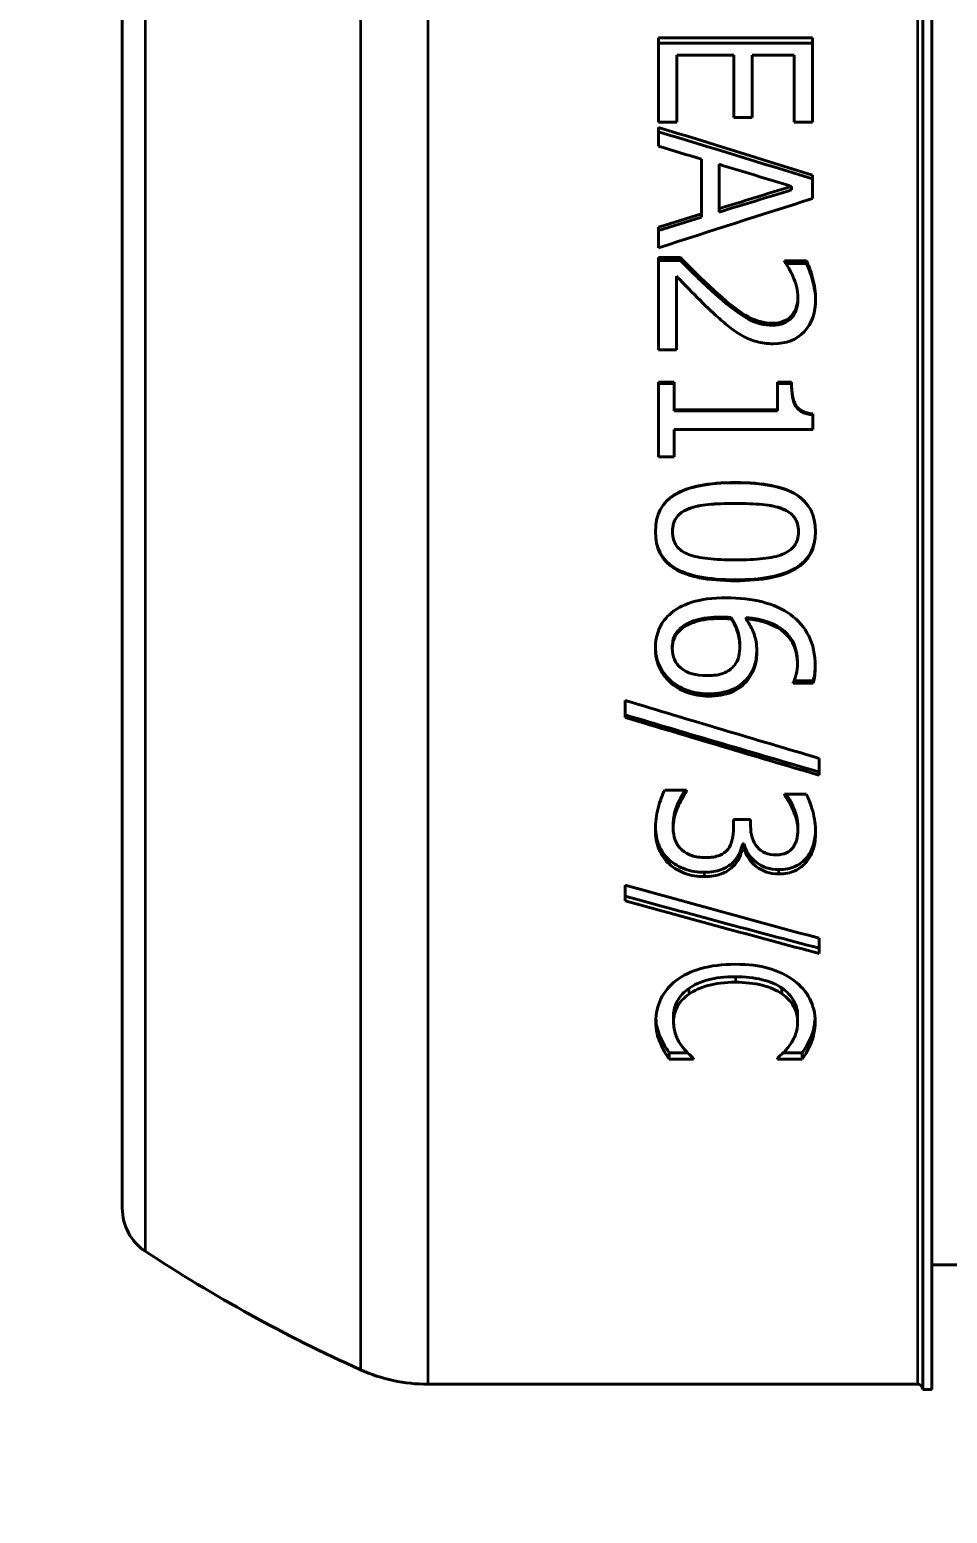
# Model space of a CAD drawing. Header units: millimetres. Extents: x 0 to 11890, y 0 to 8410.
# Drawn here: x 2403 to 2492.5, y 5860.9 to 6005.6 of the extents above; entities that cross this region are included whole.
import ezdxf

# ---------------------------------------------------------------- set-up
doc = ezdxf.new("R2010")
doc.units = ezdxf.units.MM
doc.header["$LTSCALE"] = 10
for name, color, linetype, lineweight in [('가시적인 것(ISO)', 3, 'Continuous', 40), ('가시적인 좁은 것(ISO)', 3, 'Continuous', 35), ('치수(ISO)', 2, 'Continuous', 25)]:
    doc.layers.add(name, color=color, linetype=linetype, lineweight=lineweight)
doc.styles.add('치수 텍스트_PSTEK_POSCO', font='isocp.shx')
doc.dimstyles.new('치수_PSTEK_POSCO', dxfattribs={"dimscale": 10, "dimtxt": 3, "dimasz": 2, "dimexe": 2, "dimexo": 2.5, "dimgap": 1, "dimtad": 1, "dimrnd": 1e-08, "dimdsep": 46, "dimtxsty": '치수 텍스트_PSTEK_POSCO', "dimcen": 0.09, "dimdle": 10, "dimclrd": 7, "dimclre": 7, "dimclrt": 2, "dimadec": 1, "dimazin": 2, "dimtfac": 1, "dimtmove": 0, "dimatfit": 3, "dimfxl": 0, "dimtolj": 1, "dimlwd": -1, "dimlwe": -1, "dimarcsym": 0})

# ---------------------------------------------------------------- blocks, each defined once
blk = doc.blocks.new('*D36')
at = {"layer": 'Defpoints', "color": 0}
for p in [(2184.83, 6147.6), (4568.33, 5027.6), (4568.33, 4750.47)]:
    blk.add_point(p, dxfattribs=at)
at = {"layer": '치수(ISO)', "color": 7}
for p, q in [((2184.83, 6097.6), (2184.83, 4710.47)), ((4568.33, 4977.6), (4568.33, 4710.47)), ((2224.83, 4750.47), (4528.33, 4750.47))]:
    blk.add_line(p, q, dxfattribs=at)
for points in [[(2224.83, 4757.14), (2224.83, 4743.8), (2184.83, 4750.47)], [(4528.33, 4757.14), (4528.33, 4743.8), (4568.33, 4750.47)]]:
    blk.add_solid(points, dxfattribs=at)
at = {"layer": '치수(ISO)', "color": 2, "insert": (3269.57, 4800.48), "char_height": 60, "attachment_point": 4, "style": '치수 텍스트_PSTEK_POSCO'}
blk.add_mtext('\\A1;2383.5', dxfattribs=at)
blk = doc.blocks.new('*D38')
at = {"layer": 'Defpoints', "color": 0}
for p in [(1765.95, 6579.6), (2998.83, 6579.6), (2543.83, 5809.6)]:
    blk.add_point(p, dxfattribs=at)
at = {"layer": '치수(ISO)', "color": 7}
for p, q in [((2948.83, 6579.6), (1725.95, 6579.6)), ((1765.95, 5849.6), (1765.95, 6539.6))]:
    blk.add_line(p, q, dxfattribs=at)
for points in [[(1759.28, 6539.6), (1772.61, 6539.6), (1765.95, 6579.6)], [(1759.28, 5849.6), (1772.61, 5849.6), (1765.95, 5809.6)]]:
    blk.add_solid(points, dxfattribs=at)
at = {"layer": '치수(ISO)', "color": 2, "insert": (1715.95, 6140.57), "char_height": 60, "attachment_point": 4, "rotation": 90, "style": '치수 텍스트_PSTEK_POSCO'}
blk.add_mtext('\\A1;770', dxfattribs=at)
blk = doc.blocks.new('*D39')
at = {"layer": 'Defpoints', "color": 0}
for p in [(2406.83, 7439.6), (1606.83, 5027.6), (4228.33, 5027.6)]:
    blk.add_point(p, dxfattribs=at)
at = {"layer": '치수(ISO)', "color": 7}
for p, q in [((2356.83, 7439.6), (1566.83, 7439.6)), ((1606.83, 7399.6), (1606.83, 5067.6)), ((4178.33, 5027.6), (1566.83, 5027.6))]:
    blk.add_line(p, q, dxfattribs=at)
for points in [[(1600.16, 7399.6), (1613.49, 7399.6), (1606.83, 7439.6)], [(1600.16, 5067.6), (1613.49, 5067.6), (1606.83, 5027.6)]]:
    blk.add_solid(points, dxfattribs=at)
at = {"layer": '치수(ISO)', "color": 2, "insert": (1556.82, 6159.03), "char_height": 60, "attachment_point": 4, "rotation": 90, "style": '치수 텍스트_PSTEK_POSCO'}
blk.add_mtext('\\A1;2412', dxfattribs=at)
blk = doc.blocks.new('*D40')
at = {"layer": 'Defpoints', "color": 0}
for p in [(1930.09, 6189.6), (2082.05, 6189.6), (3210.83, 4301.59)]:
    blk.add_point(p, dxfattribs=at)
at = {"layer": '치수(ISO)', "color": 7}
for p, q in [((2032.05, 6189.6), (1890.09, 6189.6)), ((1930.09, 4341.59), (1930.09, 6149.6)), ((3160.83, 4301.59), (1890.09, 4301.59))]:
    blk.add_line(p, q, dxfattribs=at)
for points in [[(1923.42, 6149.6), (1936.76, 6149.6), (1930.09, 6189.6)], [(1923.42, 4341.59), (1936.76, 4341.59), (1930.09, 4301.59)]]:
    blk.add_solid(points, dxfattribs=at)
at = {"layer": '치수(ISO)', "color": 2, "insert": (1880.09, 5131.59), "char_height": 60, "attachment_point": 4, "rotation": 90, "style": '치수 텍스트_PSTEK_POSCO'}
blk.add_mtext('\\A1;1888.01', dxfattribs=at)

msp = doc.modelspace()

# ---------------------------------------------------------------- linework, layer by layer
at = {"layer": '가시적인 것(ISO)'}
for p, q in [((2490.131, 6046.247), (2490.131, 5872.947)), ((2491.031, 6046.247), (2491.031, 5872.947)), ((2412.031, 5890.597), (2412.031, 6028.597)), ((2464.363, 6004.807), (2464.363, 5996.566)), ((2464.363, 6004.807), (2479.363, 6004.807)), ((2464.363, 6004.282), (2479.363, 6004.282)), ((2479.363, 5996.566), (2479.363, 6004.807)), ((2466.137, 5996.566), (2466.137, 6003.098)), ((2471.705, 6003.098), (2466.137, 6003.098)), ((2471.705, 6003.098), (2471.705, 5997.016)), ((2473.479, 5997.016), (2473.479, 6003.098)), ((2477.588, 6003.098), (2473.479, 6003.098)), ((2477.588, 6003.098), (2477.588, 5996.566)), ((2473.479, 5997.016), (2471.705, 5997.016)), ((2466.137, 5996.566), (2464.363, 5996.566)), ((2464.363, 5996.05), (2464.363, 5994.212)), ((2479.363, 5996.566), (2477.588, 5996.566)), ((2468.556, 5992.961), (2468.556, 5987.612)), ((2470.258, 5988.129), (2470.258, 5992.456)), ((2479.363, 5989.113), (2479.363, 5991.408)), ((2477.321, 5989.953), (2477.321, 5990.309)), ((2470.258, 5987.798), (2470.258, 5988.129)), ((2468.556, 5987.287), (2468.556, 5987.612)), ((2464.363, 5986.321), (2464.363, 5984.314)), ((2464.363, 5983.358), (2466.49, 5983.358)), ((2464.363, 5983.358), (2464.363, 5974.347)), ((2464.363, 5983.082), (2466.49, 5983.082)), ((2466.49, 5983.082), (2466.49, 5983.358)), ((2476.64, 5983.054), (2478.779, 5983.054)), ((2476.64, 5983.054), (2476.64, 5982.949)), ((2476.758, 5982.782), (2478.779, 5982.782)), ((2478.779, 5982.782), (2478.779, 5983.054)), ((2466.101, 5974.347), (2466.101, 5981.541)), ((2477.941, 5979.247), (2477.941, 5979.478)), ((2466.101, 5974.347), (2464.363, 5974.347)), ((2464.363, 5971.199), (2465.894, 5971.199)), ((2464.363, 5971.199), (2464.363, 5963.915)), ((2464.363, 5971.065), (2465.894, 5971.065)), ((2465.894, 5968.496), (2465.894, 5971.199)), ((2475.947, 5971.199), (2477.321, 5971.199)), ((2475.947, 5971.199), (2475.947, 5968.496)), ((2475.947, 5971.065), (2477.321, 5971.065)), ((2477.321, 5971.065), (2477.321, 5971.199)), ((2465.894, 5968.496), (2475.947, 5968.496)), ((2465.894, 5968.393), (2465.894, 5968.496)), ((2465.894, 5968.393), (2475.947, 5968.393)), ((2475.947, 5968.393), (2475.947, 5968.496)), ((2479.411, 5966.572), (2479.411, 5968.121)), ((2465.894, 5963.915), (2465.894, 5966.572)), ((2479.411, 5966.572), (2465.894, 5966.572)), ((2465.894, 5963.915), (2464.363, 5963.915)), ((2465.712, 5956.647), (2465.712, 5956.612)), ((2478.001, 5956.647), (2478.001, 5956.612)), ((2471.449, 5948.246), (2471.449, 5948.113)), ((2472.896, 5948.246), (2472.896, 5948.113)), ((2466.539, 5947.235), (2466.539, 5947.09)), ((2465.688, 5945.407), (2465.688, 5945.241)), ((2472.276, 5945.632), (2472.276, 5945.468)), ((2477.904, 5943.964), (2477.904, 5943.781)), ((2477.503, 5941.932), (2477.503, 5941.849)), ((2479.436, 5941.849), (2477.503, 5941.849)), ((2479.436, 5942.055), (2477.562, 5942.055)), ((2479.436, 5942.055), (2479.436, 5941.849)), ((2461.105, 5940.152), (2461.105, 5938.498)), ((2480.031, 5932.859), (2480.031, 5934.505)), ((2464.971, 5931.407), (2467.098, 5931.407)), ((2467.098, 5931.269), (2467.098, 5931.407)), ((2476.628, 5931.017), (2478.755, 5931.017)), ((2476.628, 5931.017), (2476.628, 5930.902)), ((2477.466, 5929.858), (2477.466, 5929.508)), ((2465.785, 5928.053), (2465.785, 5927.683)), ((2471.668, 5928.531), (2473.334, 5928.531)), ((2471.668, 5928.531), (2471.668, 5927.739)), ((2473.334, 5927.908), (2473.334, 5928.531)), ((2477.941, 5927.874), (2477.941, 5927.502)), ((2472.701, 5926.154), (2472.556, 5926.154)), ((2472.556, 5926.154), (2472.556, 5925.761)), ((2472.701, 5925.761), (2472.556, 5925.761)), ((2472.701, 5926.154), (2472.701, 5925.761)), ((2471.583, 5924.329), (2471.583, 5923.915)), ((2478.828, 5924.855), (2478.828, 5924.447)), ((2461.105, 5922.132), (2461.105, 5920.607)), ((2480.031, 5915.466), (2480.031, 5916.957)), ((2476.385, 5912.102), (2476.385, 5911.544)), ((2465.821, 5909.416), (2465.821, 5908.826)), ((2477.928, 5909.416), (2477.928, 5908.826)), ((2464.533, 5907.324), (2464.533, 5906.71)), ((2479.241, 5907.324), (2479.241, 5906.71)), ((2467.184, 5905.783), (2465.384, 5905.783)), ((2465.384, 5905.783), (2465.384, 5905.151)), ((2478.366, 5905.783), (2476.521, 5905.783)), ((2478.366, 5905.783), (2478.366, 5905.151)), ((2467.766, 5905.151), (2465.384, 5905.151)), ((2467.766, 5905.151), (2467.766, 5905.264)), ((2475.959, 5905.273), (2475.959, 5905.151)), ((2478.366, 5905.151), (2475.959, 5905.151)), ((2494.107, 5885.097), (2491.031, 5885.097)), ((2489.631, 5873.447), (2441.837, 5873.447)), ((2491.031, 5872.947), (2490.131, 5872.947))]:
    msp.add_line(p, q, dxfattribs=at)
for centre, radius, start, end in [((2417.031, 5890.597), 5, 180, 236.56199), ((2496.931, 6011.597), 150, 236.56199, 245.72283), ((2441.837, 5889.447), 16, 245.72283, 270), ((2489.631, 5872.947), 0.5, 0, 90)]:
    msp.add_arc(centre, radius, start, end, dxfattribs=at)
for points in [[(2464.363, 5996.05), (2469.363, 5994.522), (2474.363, 5992.974), (2479.363, 5991.408)], [(2464.363, 5995.627), (2469.363, 5994.117), (2474.363, 5992.587), (2479.363, 5991.038)], [(2468.556, 5992.961), (2467.159, 5993.379), (2465.761, 5993.796), (2464.363, 5994.212)], [(2477.321, 5990.309), (2474.966, 5991.028), (2472.612, 5991.744), (2470.258, 5992.456)], [(2470.258, 5988.129), (2472.612, 5988.859), (2474.966, 5989.586), (2477.321, 5990.309)], [(2470.258, 5987.798), (2472.612, 5988.52), (2474.966, 5989.238), (2477.321, 5989.953)], [(2479.363, 5989.113), (2474.363, 5987.53), (2469.363, 5985.929), (2464.363, 5984.314)], [(2464.363, 5986.321), (2465.761, 5986.753), (2467.159, 5987.183), (2468.556, 5987.612)], [(2464.363, 5986.011), (2465.761, 5986.438), (2467.159, 5986.863), (2468.556, 5987.287)], [(2461.105, 5940.152), (2467.414, 5938.253), (2473.723, 5936.369), (2480.031, 5934.505)], [(2480.031, 5933.169), (2473.723, 5935.008), (2467.414, 5936.867), (2461.105, 5938.743)], [(2480.031, 5932.859), (2473.723, 5934.719), (2467.414, 5936.6), (2461.105, 5938.498)], [(2461.105, 5922.132), (2467.414, 5920.377), (2473.723, 5918.651), (2480.031, 5916.957)], [(2480.031, 5915.979), (2473.723, 5917.64), (2467.414, 5919.335), (2461.105, 5921.06)], [(2480.031, 5915.466), (2473.723, 5917.147), (2467.414, 5918.862), (2461.105, 5920.607)]]:
    msp.add_open_spline(points, degree=3, dxfattribs=at)
for points, knots in [([(2466.49, 5983.358), (2467.114, 5982.719), (2467.716, 5982.113), (2468.295, 5981.541), (2468.875, 5980.969), (2469.476, 5980.407), (2470.1, 5979.856)], [0, 0, 0, 0, 1, 1, 1, 2, 2, 2, 2]), ([(2466.49, 5983.082), (2467.114, 5982.451), (2467.716, 5981.852), (2468.295, 5981.287), (2468.875, 5980.721), (2469.476, 5980.166), (2470.1, 5979.621)], [0, 0, 0, 0, 1, 1, 1, 2, 2, 2, 2]), ([(2477.466, 5981.541), (2477.353, 5981.816), (2477.215, 5982.08), (2477.053, 5982.334), (2476.891, 5982.588), (2476.753, 5982.793), (2476.64, 5982.949)], [0, 0, 0, 0, 1, 1, 1, 2, 2, 2, 2]), ([(2478.779, 5983.054), (2478.982, 5982.656), (2479.182, 5982.1), (2479.381, 5981.383), (2479.58, 5980.665), (2479.679, 5979.983), (2479.679, 5979.336)], [0, 0, 0, 0, 1, 1, 1, 2, 2, 2, 2]), ([(2478.779, 5982.782), (2478.982, 5982.389), (2479.182, 5981.839), (2479.381, 5981.13), (2479.568, 5980.461), (2479.667, 5979.823), (2479.678, 5979.216)], [0, 0, 0, 0, 1, 1, 1, 1.9431343, 1.9431343, 1.9431343, 1.9431343]), ([(2469.991, 5977.688), (2469.302, 5978.306), (2468.589, 5978.991), (2467.851, 5979.744), (2467.114, 5980.496), (2466.531, 5981.095), (2466.101, 5981.541)], [0, 0, 0, 0, 1, 1, 1, 2, 2, 2, 2]), ([(2477.941, 5979.478), (2477.941, 5979.825), (2477.896, 5980.175), (2477.807, 5980.529), (2477.718, 5980.883), (2477.604, 5981.22), (2477.466, 5981.541)], [0, 0, 0, 0, 1, 1, 1, 2, 2, 2, 2]), ([(2470.1, 5979.856), (2471.356, 5978.746), (2472.361, 5977.983), (2473.115, 5977.575), (2473.868, 5977.166), (2474.646, 5976.962), (2475.449, 5976.962)], [0, 0, 0, 0, 1, 1, 1, 2, 2, 2, 2]), ([(2470.1, 5979.621), (2471.356, 5978.523), (2472.361, 5977.769), (2473.115, 5977.366), (2473.868, 5976.963), (2474.646, 5976.76), (2475.449, 5976.76)], [0, 0, 0, 0, 1, 1, 1, 2, 2, 2, 2]), ([(2479.679, 5979.336), (2479.679, 5977.971), (2479.308, 5976.897), (2478.567, 5976.122), (2477.825, 5975.346), (2476.822, 5974.957), (2475.558, 5974.957)], [0, 0, 0, 0, 1, 1, 1, 2, 2, 2, 2]), ([(2477.333, 5977.688), (2477.535, 5977.917), (2477.687, 5978.183), (2477.789, 5978.483), (2477.89, 5978.783), (2477.941, 5979.115), (2477.941, 5979.478)], [0, 0, 0, 0, 1, 1, 1, 2, 2, 2, 2]), ([(2477.333, 5977.478), (2477.535, 5977.705), (2477.687, 5977.967), (2477.789, 5978.264), (2477.89, 5978.561), (2477.941, 5978.889), (2477.941, 5979.247)], [0, 0, 0, 0, 1, 1, 1, 2, 2, 2, 2]), ([(2472.556, 5975.722), (2472.118, 5975.961), (2471.684, 5976.253), (2471.255, 5976.599), (2470.825, 5976.944), (2470.404, 5977.307), (2469.991, 5977.688)], [0, 0, 0, 0, 1, 1, 1, 2, 2, 2, 2]), ([(2475.449, 5976.962), (2475.87, 5976.962), (2476.239, 5977.025), (2476.555, 5977.152), (2476.871, 5977.279), (2477.13, 5977.458), (2477.333, 5977.688)], [0, 0, 0, 0, 1, 1, 1, 2, 2, 2, 2]), ([(2475.449, 5976.76), (2475.87, 5976.76), (2476.239, 5976.823), (2476.555, 5976.949), (2476.871, 5977.074), (2477.13, 5977.25), (2477.333, 5977.478)], [0, 0, 0, 0, 1, 1, 1, 2, 2, 2, 2]), ([(2475.558, 5974.957), (2474.966, 5974.957), (2474.424, 5975.025), (2473.929, 5975.16), (2473.435, 5975.296), (2472.977, 5975.483), (2472.556, 5975.722)], [0, 0, 0, 0, 1, 1, 1, 2, 2, 2, 2]), ([(2477.321, 5971.199), (2477.321, 5970.18), (2477.466, 5969.427), (2477.758, 5968.943), (2478.05, 5968.46), (2478.601, 5968.186), (2479.411, 5968.121)], [0, 0, 0, 0, 1, 1, 1, 2, 2, 2, 2]), ([(2477.321, 5971.065), (2477.321, 5970.057), (2477.466, 5969.313), (2477.758, 5968.835), (2478.05, 5968.357), (2478.601, 5968.086), (2479.411, 5968.022)], [0, 0, 0, 0, 1, 1, 1, 2, 2, 2, 2]), ([(2464.047, 5956.612), (2464.047, 5958.264), (2464.689, 5959.478), (2465.973, 5960.252), (2467.258, 5961.026), (2469.217, 5961.413), (2471.851, 5961.413)], [0, 0, 0, 0, 1, 1, 1, 2, 2, 2, 2]), ([(2465.138, 5959.597), (2465.377, 5959.84), (2465.656, 5960.055), (2465.973, 5960.245), (2467.258, 5961.01), (2469.217, 5961.392), (2471.851, 5961.392)], [0.7525768, 0.7525768, 0.7525768, 0.7525768, 1, 1, 1, 2, 2, 2, 2]), ([(2471.851, 5961.413), (2474.557, 5961.413), (2476.537, 5961.022), (2477.789, 5960.24), (2479.041, 5959.458), (2479.667, 5958.248), (2479.667, 5956.612)], [0, 0, 0, 0, 1, 1, 1, 2, 2, 2, 2]), ([(2471.851, 5961.392), (2474.557, 5961.392), (2476.537, 5961.006), (2477.789, 5960.233), (2478.092, 5960.046), (2478.358, 5959.834), (2478.588, 5959.597)], [0, 0, 0, 0, 1, 1, 1, 1.2420635, 1.2420635, 1.2420635, 1.2420635]), ([(2471.851, 5959.374), (2470.797, 5959.374), (2469.918, 5959.342), (2469.213, 5959.277), (2468.508, 5959.213), (2467.88, 5959.077), (2467.329, 5958.869)], [0, 0, 0, 0, 1, 1, 1, 2, 2, 2, 2]), ([(2471.851, 5959.371), (2470.797, 5959.371), (2469.918, 5959.339), (2469.213, 5959.274), (2468.508, 5959.209), (2467.88, 5959.071), (2467.329, 5958.86)], [0, 0, 0, 0, 1, 1, 1, 2, 2, 2, 2]), ([(2476.421, 5958.857), (2475.911, 5959.057), (2475.266, 5959.193), (2474.488, 5959.265), (2473.71, 5959.338), (2472.831, 5959.374), (2471.851, 5959.374)], [0, 0, 0, 0, 1, 1, 1, 2, 2, 2, 2]), ([(2476.421, 5958.848), (2475.911, 5959.051), (2475.266, 5959.189), (2474.488, 5959.262), (2473.71, 5959.335), (2472.831, 5959.371), (2471.851, 5959.371)], [0, 0, 0, 0, 1, 1, 1, 2, 2, 2, 2]), ([(2467.329, 5958.869), (2466.81, 5958.677), (2466.411, 5958.402), (2466.131, 5958.046), (2465.852, 5957.69), (2465.712, 5957.223), (2465.712, 5956.647)], [0, 0, 0, 0, 1, 1, 1, 2, 2, 2, 2]), ([(2467.329, 5958.86), (2466.81, 5958.666), (2466.411, 5958.388), (2466.131, 5958.028), (2465.852, 5957.667), (2465.712, 5957.195), (2465.712, 5956.612)], [0, 0, 0, 0, 1, 1, 1, 2, 2, 2, 2]), ([(2478.001, 5956.647), (2478.001, 5957.199), (2477.87, 5957.654), (2477.606, 5958.01), (2477.343, 5958.366), (2476.948, 5958.649), (2476.421, 5958.857)], [0, 0, 0, 0, 1, 1, 1, 2, 2, 2, 2]), ([(2478.001, 5956.612), (2478.001, 5957.171), (2477.87, 5957.631), (2477.606, 5957.991), (2477.343, 5958.352), (2476.948, 5958.638), (2476.421, 5958.848)], [0, 0, 0, 0, 1, 1, 1, 2, 2, 2, 2]), ([(2471.863, 5951.923), (2469.172, 5951.923), (2467.197, 5952.308), (2465.937, 5953.078), (2464.681, 5953.846), (2464.051, 5955.029), (2464.047, 5956.63)], [0, 0, 0, 0, 1, 1, 1, 1.9964382, 1.9964382, 1.9964382, 1.9964382]), ([(2471.863, 5951.833), (2469.172, 5951.833), (2467.197, 5952.222), (2465.937, 5953.002), (2464.677, 5953.782), (2464.047, 5954.984), (2464.047, 5956.612)], [0, 0, 0, 0, 1, 1, 1, 2, 2, 2, 2]), ([(2465.712, 5956.612), (2465.712, 5956.062), (2465.844, 5955.606), (2466.107, 5955.246), (2466.37, 5954.886), (2466.766, 5954.605), (2467.292, 5954.403)], [0, 0, 0, 0, 1, 1, 1, 2, 2, 2, 2]), ([(2479.667, 5956.63), (2479.662, 5955.014), (2479.014, 5953.826), (2477.722, 5953.066), (2476.425, 5952.304), (2474.472, 5951.923), (2471.863, 5951.923)], [0.0035138, 0.0035138, 0.0035138, 0.0035138, 1, 1, 1, 2, 2, 2, 2]), ([(2479.667, 5956.612), (2479.667, 5954.968), (2479.018, 5953.761), (2477.722, 5952.99), (2476.425, 5952.218), (2474.472, 5951.833), (2471.863, 5951.833)], [0, 0, 0, 0, 1, 1, 1, 2, 2, 2, 2]), ([(2476.445, 5954.415), (2476.956, 5954.617), (2477.343, 5954.894), (2477.606, 5955.246), (2477.87, 5955.598), (2478.001, 5956.053), (2478.001, 5956.612)], [0, 0, 0, 0, 1, 1, 1, 2, 2, 2, 2]), ([(2467.292, 5954.403), (2467.787, 5954.208), (2468.415, 5954.071), (2469.176, 5953.99), (2469.938, 5953.909), (2470.834, 5953.869), (2471.863, 5953.869)], [0, 0, 0, 0, 1, 1, 1, 2, 2, 2, 2]), ([(2471.863, 5953.869), (2472.892, 5953.869), (2473.785, 5953.909), (2474.543, 5953.99), (2475.301, 5954.071), (2475.935, 5954.212), (2476.445, 5954.415)], [0, 0, 0, 0, 1, 1, 1, 2, 2, 2, 2]), ([(2465.408, 5948.522), (2465.951, 5949.037), (2466.678, 5949.439), (2467.59, 5949.729), (2468.502, 5950.019), (2469.622, 5950.164), (2470.951, 5950.164)], [0, 0, 0, 0, 1, 1, 1, 2, 2, 2, 2]), ([(2470.951, 5950.164), (2472.256, 5950.164), (2473.433, 5950.031), (2474.482, 5949.765), (2475.532, 5949.5), (2476.445, 5949.089), (2477.223, 5948.535)], [0, 0, 0, 0, 1, 1, 1, 2, 2, 2, 2]), ([(2464.047, 5945.253), (2464.047, 5945.916), (2464.16, 5946.522), (2464.387, 5947.072), (2464.614, 5947.621), (2464.954, 5948.105), (2465.408, 5948.522)], [0, 0, 0, 0, 1, 1, 1, 2, 2, 2, 2]), ([(2470.501, 5948.282), (2469.464, 5948.282), (2468.627, 5948.183), (2467.991, 5947.984), (2467.355, 5947.786), (2466.871, 5947.536), (2466.539, 5947.235)], [0, 0, 0, 0, 1, 1, 1, 2, 2, 2, 2]), ([(2470.501, 5948.149), (2469.464, 5948.149), (2468.627, 5948.048), (2467.991, 5947.848), (2467.355, 5947.647), (2466.871, 5947.394), (2466.539, 5947.09)], [0, 0, 0, 0, 1, 1, 1, 2, 2, 2, 2]), ([(2471.449, 5948.246), (2471.304, 5948.254), (2471.162, 5948.262), (2471.024, 5948.27), (2470.886, 5948.278), (2470.712, 5948.282), (2470.501, 5948.282)], [0, 0, 0, 0, 1, 1, 1, 2, 2, 2, 2]), ([(2471.449, 5948.113), (2471.304, 5948.121), (2471.162, 5948.129), (2471.024, 5948.137), (2470.886, 5948.145), (2470.712, 5948.149), (2470.501, 5948.149)], [0, 0, 0, 0, 1, 1, 1, 2, 2, 2, 2]), ([(2472.276, 5945.632), (2472.276, 5946.091), (2472.205, 5946.536), (2472.063, 5946.967), (2471.922, 5947.399), (2471.717, 5947.825), (2471.449, 5948.246)], [0, 0, 0, 0, 1, 1, 1, 2, 2, 2, 2]), ([(2472.276, 5945.468), (2472.276, 5945.932), (2472.205, 5946.382), (2472.063, 5946.819), (2471.922, 5947.256), (2471.717, 5947.687), (2471.449, 5948.113)], [0, 0, 0, 0, 1, 1, 1, 2, 2, 2, 2]), ([(2477.904, 5943.964), (2477.904, 5945.177), (2477.483, 5946.159), (2476.64, 5946.908), (2475.797, 5947.656), (2474.549, 5948.103), (2472.896, 5948.246)], [0, 0, 0, 0, 1, 1, 1, 2, 2, 2, 2]), ([(2472.896, 5948.113), (2473.228, 5947.639), (2473.486, 5947.154), (2473.668, 5946.657), (2473.85, 5946.16), (2473.941, 5945.616), (2473.941, 5945.025)], [0, 0, 0, 0, 1, 1, 1, 2, 2, 2, 2]), ([(2477.904, 5943.781), (2477.904, 5945.007), (2477.483, 5946.002), (2476.64, 5946.759), (2475.797, 5947.516), (2474.549, 5947.968), (2472.896, 5948.113)], [0, 0, 0, 0, 1, 1, 1, 2, 2, 2, 2]), ([(2477.223, 5948.535), (2477.985, 5947.996), (2478.579, 5947.301), (2479.004, 5946.453), (2479.43, 5945.604), (2479.642, 5944.624), (2479.642, 5943.518)], [0, 0, 0, 0, 1, 1, 1, 2, 2, 2, 2]), ([(2466.539, 5947.235), (2466.223, 5946.957), (2466.002, 5946.668), (2465.876, 5946.368), (2465.751, 5946.067), (2465.688, 5945.747), (2465.688, 5945.407)], [0, 0, 0, 0, 1, 1, 1, 2, 2, 2, 2]), ([(2466.539, 5947.09), (2466.223, 5946.809), (2466.002, 5946.517), (2465.876, 5946.212), (2465.751, 5945.908), (2465.688, 5945.584), (2465.688, 5945.241)], [0, 0, 0, 0, 1, 1, 1, 2, 2, 2, 2]), ([(2465.457, 5942.161), (2464.995, 5942.592), (2464.644, 5943.079), (2464.405, 5943.622), (2464.176, 5944.142), (2464.057, 5944.714), (2464.047, 5945.337)], [0, 0, 0, 0, 1, 1, 1, 1.9583138, 1.9583138, 1.9583138, 1.9583138]), ([(2465.457, 5941.956), (2464.995, 5942.392), (2464.644, 5942.885), (2464.405, 5943.434), (2464.166, 5943.983), (2464.047, 5944.589), (2464.047, 5945.253)], [0, 0, 0, 0, 1, 1, 1, 2, 2, 2, 2]), ([(2465.688, 5945.241), (2465.688, 5944.442), (2465.975, 5943.798), (2466.551, 5943.309), (2467.126, 5942.819), (2467.989, 5942.575), (2469.14, 5942.575)], [0, 0, 0, 0, 1, 1, 1, 2, 2, 2, 2]), ([(2471.753, 5943.577), (2471.964, 5943.84), (2472.104, 5944.135), (2472.173, 5944.462), (2472.242, 5944.789), (2472.276, 5945.125), (2472.276, 5945.468)], [0, 0, 0, 0, 1, 1, 1, 2, 2, 2, 2]), ([(2473.941, 5945.102), (2473.935, 5944.572), (2473.876, 5944.106), (2473.765, 5943.704), (2473.648, 5943.279), (2473.411, 5942.835), (2473.054, 5942.373)], [0.0543559, 0.0543559, 0.0543559, 0.0543559, 1, 1, 1, 2, 2, 2, 2]), ([(2473.941, 5945.025), (2473.941, 5944.45), (2473.883, 5943.948), (2473.765, 5943.518), (2473.648, 5943.088), (2473.411, 5942.639), (2473.054, 5942.17)], [0, 0, 0, 0, 1, 1, 1, 2, 2, 2, 2]), ([(2469.14, 5942.575), (2469.756, 5942.575), (2470.272, 5942.655), (2470.69, 5942.814), (2471.107, 5942.973), (2471.462, 5943.227), (2471.753, 5943.577)], [0, 0, 0, 0, 1, 1, 1, 2, 2, 2, 2]), ([(2477.503, 5941.932), (2477.6, 5942.115), (2477.691, 5942.373), (2477.776, 5942.706), (2477.862, 5943.04), (2477.904, 5943.398), (2477.904, 5943.781)], [0, 0, 0, 0, 1, 1, 1, 2, 2, 2, 2]), ([(2479.642, 5943.609), (2479.639, 5943.322), (2479.623, 5943.051), (2479.594, 5942.796), (2479.561, 5942.514), (2479.509, 5942.267), (2479.436, 5942.055)], [0.0995236, 0.0995236, 0.0995236, 0.0995236, 1, 1, 1, 2, 2, 2, 2]), ([(2479.642, 5943.518), (2479.642, 5943.191), (2479.626, 5942.885), (2479.594, 5942.599), (2479.561, 5942.313), (2479.509, 5942.063), (2479.436, 5941.849)], [0, 0, 0, 0, 1, 1, 1, 2, 2, 2, 2]), ([(2469.225, 5940.799), (2468.455, 5940.799), (2467.744, 5940.922), (2467.092, 5941.168), (2466.439, 5941.415), (2465.894, 5941.745), (2465.457, 5942.161)], [0, 0, 0, 0, 1, 1, 1, 2, 2, 2, 2]), ([(2469.225, 5940.578), (2468.455, 5940.578), (2467.744, 5940.703), (2467.092, 5940.952), (2466.439, 5941.201), (2465.894, 5941.536), (2465.457, 5941.956)], [0, 0, 0, 0, 1, 1, 1, 2, 2, 2, 2]), ([(2473.054, 5942.373), (2472.641, 5941.839), (2472.114, 5941.444), (2471.474, 5941.186), (2470.834, 5940.928), (2470.084, 5940.799), (2469.225, 5940.799)], [0, 0, 0, 0, 1, 1, 1, 2, 2, 2, 2]), ([(2473.054, 5942.17), (2472.641, 5941.631), (2472.114, 5941.231), (2471.474, 5940.97), (2470.834, 5940.709), (2470.084, 5940.578), (2469.225, 5940.578)], [0, 0, 0, 0, 1, 1, 1, 2, 2, 2, 2]), ([(2464.047, 5927.57), (2464.047, 5928.269), (2464.138, 5928.965), (2464.32, 5929.657), (2464.503, 5930.348), (2464.719, 5930.932), (2464.971, 5931.407)], [0, 0, 0, 0, 1, 1, 1, 2, 2, 2, 2]), ([(2466.957, 5931.407), (2466.699, 5931.039), (2466.45, 5930.575), (2466.21, 5930.015), (2465.927, 5929.354), (2465.785, 5928.7), (2465.785, 5928.053)], [0.1537618, 0.1537618, 0.1537618, 0.1537618, 1, 1, 1, 2, 2, 2, 2]), ([(2467.098, 5931.269), (2466.79, 5930.871), (2466.494, 5930.337), (2466.21, 5929.668), (2465.927, 5928.999), (2465.785, 5928.337), (2465.785, 5927.683)], [0, 0, 0, 0, 1, 1, 1, 2, 2, 2, 2]), ([(2477.466, 5929.508), (2477.329, 5929.812), (2477.187, 5930.077), (2477.041, 5930.301), (2476.895, 5930.526), (2476.757, 5930.727), (2476.628, 5930.902)], [0, 0, 0, 0, 1, 1, 1, 2, 2, 2, 2]), ([(2477.466, 5929.858), (2477.329, 5930.158), (2477.187, 5930.419), (2477.041, 5930.642), (2476.953, 5930.775), (2476.868, 5930.901), (2476.786, 5931.017)], [0, 0, 0, 0, 1, 1, 1, 1.6029062, 1.6029062, 1.6029062, 1.6029062]), ([(2478.755, 5931.017), (2478.99, 5930.604), (2479.203, 5930.045), (2479.393, 5929.343), (2479.584, 5928.641), (2479.679, 5927.979), (2479.679, 5927.355)], [0, 0, 0, 0, 1, 1, 1, 2, 2, 2, 2]), ([(2477.941, 5927.874), (2477.941, 5928.209), (2477.896, 5928.542), (2477.807, 5928.875), (2477.718, 5929.207), (2477.604, 5929.535), (2477.466, 5929.858)], [0, 0, 0, 0, 1, 1, 1, 2, 2, 2, 2]), ([(2477.941, 5927.502), (2477.941, 5927.84), (2477.896, 5928.178), (2477.807, 5928.514), (2477.718, 5928.85), (2477.604, 5929.182), (2477.466, 5929.508)], [0, 0, 0, 0, 1, 1, 1, 2, 2, 2, 2]), ([(2465.432, 5924.17), (2464.979, 5924.569), (2464.634, 5925.052), (2464.399, 5925.622), (2464.164, 5926.191), (2464.047, 5926.84), (2464.047, 5927.57)], [0, 0, 0, 0, 1, 1, 1, 2, 2, 2, 2]), ([(2465.432, 5924.581), (2464.979, 5924.975), (2464.634, 5925.453), (2464.399, 5926.016), (2464.184, 5926.533), (2464.067, 5927.115), (2464.049, 5927.765)], [0, 0, 0, 0, 1, 1, 1, 1.917854, 1.917854, 1.917854, 1.917854]), ([(2465.785, 5927.683), (2465.785, 5927.299), (2465.85, 5926.916), (2465.979, 5926.534), (2466.109, 5926.153), (2466.324, 5925.836), (2466.624, 5925.583)], [0, 0, 0, 0, 1, 1, 1, 2, 2, 2, 2]), ([(2471.133, 5925.65), (2471.336, 5925.91), (2471.476, 5926.218), (2471.553, 5926.573), (2471.63, 5926.929), (2471.668, 5927.317), (2471.668, 5927.739)], [0, 0, 0, 0, 1, 1, 1, 2, 2, 2, 2]), ([(2473.334, 5927.908), (2473.334, 5927.072), (2473.548, 5926.395), (2473.978, 5925.873), (2474.407, 5925.351), (2475.031, 5925.092), (2475.85, 5925.092)], [0, 0, 0, 0, 1, 1, 1, 2, 2, 2, 2]), ([(2477.479, 5925.817), (2477.649, 5926.048), (2477.768, 5926.306), (2477.837, 5926.59), (2477.906, 5926.875), (2477.941, 5927.179), (2477.941, 5927.502)], [0, 0, 0, 0, 1, 1, 1, 2, 2, 2, 2]), ([(2479.676, 5927.529), (2479.663, 5926.989), (2479.595, 5926.515), (2479.472, 5926.104), (2479.334, 5925.644), (2479.12, 5925.228), (2478.828, 5924.855)], [0.1086233, 0.1086233, 0.1086233, 0.1086233, 1, 1, 1, 2, 2, 2, 2]), ([(2479.679, 5927.355), (2479.679, 5926.724), (2479.61, 5926.177), (2479.472, 5925.711), (2479.334, 5925.245), (2479.12, 5924.824), (2478.828, 5924.447)], [0, 0, 0, 0, 1, 1, 1, 2, 2, 2, 2]), ([(2472.556, 5926.154), (2472.491, 5925.867), (2472.385, 5925.56), (2472.24, 5925.234), (2472.094, 5924.908), (2471.875, 5924.606), (2471.583, 5924.329)], [0, 0, 0, 0, 1, 1, 1, 2, 2, 2, 2]), ([(2472.556, 5925.761), (2472.491, 5925.471), (2472.385, 5925.16), (2472.24, 5924.83), (2472.094, 5924.5), (2471.875, 5924.195), (2471.583, 5923.915)], [0, 0, 0, 0, 1, 1, 1, 2, 2, 2, 2]), ([(2476.056, 5923.653), (2475.23, 5923.653), (2474.505, 5923.895), (2473.881, 5924.384), (2473.257, 5924.873), (2472.864, 5925.462), (2472.701, 5926.154)], [0, 0, 0, 0, 1, 1, 1, 2, 2, 2, 2]), ([(2476.056, 5923.23), (2475.23, 5923.23), (2474.505, 5923.476), (2473.881, 5923.97), (2473.257, 5924.465), (2472.864, 5925.061), (2472.701, 5925.761)], [0, 0, 0, 0, 1, 1, 1, 2, 2, 2, 2]), ([(2475.85, 5925.092), (2476.231, 5925.092), (2476.557, 5925.159), (2476.828, 5925.292), (2477.1, 5925.426), (2477.317, 5925.601), (2477.479, 5925.817)], [0, 0, 0, 0, 1, 1, 1, 2, 2, 2, 2]), ([(2468.812, 5923.391), (2468.139, 5923.391), (2467.517, 5923.495), (2466.946, 5923.702), (2466.375, 5923.909), (2465.87, 5924.201), (2465.432, 5924.581)], [0, 0, 0, 0, 1, 1, 1, 2, 2, 2, 2]), ([(2466.624, 5925.583), (2466.924, 5925.337), (2467.252, 5925.149), (2467.608, 5925.019), (2467.965, 5924.889), (2468.415, 5924.825), (2468.958, 5924.825)], [0, 0, 0, 0, 1, 1, 1, 2, 2, 2, 2]), ([(2471.583, 5924.329), (2471.3, 5924.052), (2470.931, 5923.827), (2470.477, 5923.653), (2470.023, 5923.478), (2469.468, 5923.391), (2468.812, 5923.391)], [0, 0, 0, 0, 1, 1, 1, 2, 2, 2, 2]), ([(2468.958, 5924.825), (2469.501, 5924.825), (2469.948, 5924.897), (2470.301, 5925.042), (2470.653, 5925.186), (2470.931, 5925.389), (2471.133, 5925.65)], [0, 0, 0, 0, 1, 1, 1, 2, 2, 2, 2]), ([(2478.828, 5924.855), (2478.512, 5924.46), (2478.125, 5924.162), (2477.667, 5923.958), (2477.209, 5923.754), (2476.672, 5923.653), (2476.056, 5923.653)], [0, 0, 0, 0, 1, 1, 1, 2, 2, 2, 2]), ([(2478.828, 5924.447), (2478.512, 5924.047), (2478.125, 5923.745), (2477.667, 5923.539), (2477.209, 5923.333), (2476.672, 5923.23), (2476.056, 5923.23)], [0, 0, 0, 0, 1, 1, 1, 2, 2, 2, 2]), ([(2468.812, 5922.966), (2468.139, 5922.966), (2467.517, 5923.071), (2466.946, 5923.28), (2466.375, 5923.489), (2465.87, 5923.786), (2465.432, 5924.17)], [0, 0, 0, 0, 1, 1, 1, 2, 2, 2, 2]), ([(2471.583, 5923.915), (2471.3, 5923.635), (2470.931, 5923.407), (2470.477, 5923.23), (2470.023, 5923.054), (2469.468, 5922.966), (2468.812, 5922.966)], [0, 0, 0, 0, 1, 1, 1, 2, 2, 2, 2]), ([(2466.065, 5912.823), (2466.713, 5913.327), (2467.523, 5913.719), (2468.496, 5913.998), (2469.468, 5914.276), (2470.586, 5914.416), (2471.851, 5914.416)], [0, 0, 0, 0, 1, 1, 1, 2, 2, 2, 2]), ([(2471.851, 5914.416), (2473.107, 5914.416), (2474.201, 5914.28), (2475.133, 5914.008), (2476.065, 5913.737), (2476.875, 5913.344), (2477.564, 5912.833)], [0, 0, 0, 0, 1, 1, 1, 2, 2, 2, 2]), ([(2464.095, 5908.846), (2464.095, 5909.632), (2464.259, 5910.367), (2464.588, 5911.046), (2464.916, 5911.726), (2465.408, 5912.319), (2466.065, 5912.823)], [0, 0, 0, 0, 1, 1, 1, 2, 2, 2, 2]), ([(2471.851, 5913.205), (2470.821, 5913.205), (2469.936, 5913.102), (2469.195, 5912.898), (2468.453, 5912.694), (2467.827, 5912.414), (2467.317, 5912.062)], [0, 0, 0, 0, 1, 1, 1, 2, 2, 2, 2]), ([(2471.851, 5912.66), (2470.821, 5912.66), (2469.936, 5912.556), (2469.195, 5912.349), (2468.453, 5912.143), (2467.827, 5911.86), (2467.317, 5911.504)], [0, 0, 0, 0, 1, 1, 1, 2, 2, 2, 2]), ([(2476.385, 5912.102), (2475.874, 5912.448), (2475.232, 5912.719), (2474.458, 5912.913), (2473.684, 5913.107), (2472.815, 5913.205), (2471.851, 5913.205)], [0, 0, 0, 0, 1, 1, 1, 2, 2, 2, 2]), ([(2476.385, 5911.544), (2475.874, 5911.894), (2475.232, 5912.168), (2474.458, 5912.365), (2473.684, 5912.561), (2472.815, 5912.66), (2471.851, 5912.66)], [0, 0, 0, 0, 1, 1, 1, 2, 2, 2, 2]), ([(2477.564, 5912.833), (2478.236, 5912.33), (2478.749, 5911.737), (2479.101, 5911.061), (2479.454, 5910.385), (2479.63, 5909.635), (2479.63, 5908.817)], [0, 0, 0, 0, 1, 1, 1, 2, 2, 2, 2]), ([(2467.317, 5912.062), (2466.822, 5911.717), (2466.449, 5911.315), (2466.198, 5910.858), (2465.947, 5910.402), (2465.821, 5909.92), (2465.821, 5909.416)], [0, 0, 0, 0, 1, 1, 1, 2, 2, 2, 2]), ([(2467.317, 5911.504), (2466.822, 5911.154), (2466.449, 5910.748), (2466.198, 5910.286), (2465.947, 5909.824), (2465.821, 5909.337), (2465.821, 5908.826)], [0, 0, 0, 0, 1, 1, 1, 2, 2, 2, 2]), ([(2477.928, 5909.416), (2477.928, 5909.927), (2477.797, 5910.415), (2477.533, 5910.878), (2477.27, 5911.341), (2476.887, 5911.75), (2476.385, 5912.102)], [0, 0, 0, 0, 1, 1, 1, 2, 2, 2, 2]), ([(2477.928, 5908.826), (2477.928, 5909.344), (2477.797, 5909.837), (2477.533, 5910.306), (2477.27, 5910.774), (2476.887, 5911.188), (2476.385, 5911.544)], [0, 0, 0, 0, 1, 1, 1, 2, 2, 2, 2]), ([(2464.533, 5906.71), (2464.387, 5907.055), (2464.278, 5907.377), (2464.205, 5907.675), (2464.132, 5907.972), (2464.095, 5908.361), (2464.095, 5908.846)], [0, 0, 0, 0, 1, 1, 1, 2, 2, 2, 2]), ([(2464.533, 5907.324), (2464.387, 5907.665), (2464.278, 5907.983), (2464.205, 5908.277), (2464.149, 5908.501), (2464.115, 5908.778), (2464.102, 5909.109)], [0, 0, 0, 0, 1, 1, 1, 1.7617754, 1.7617754, 1.7617754, 1.7617754]), ([(2465.821, 5908.826), (2465.821, 5908.362), (2465.892, 5907.934), (2466.034, 5907.544), (2466.176, 5907.153), (2466.352, 5906.809), (2466.563, 5906.509)], [0, 0, 0, 0, 1, 1, 1, 2, 2, 2, 2]), ([(2477.211, 5906.595), (2477.422, 5906.895), (2477.594, 5907.224), (2477.728, 5907.583), (2477.862, 5907.941), (2477.928, 5908.355), (2477.928, 5908.826)], [0, 0, 0, 0, 1, 1, 1, 2, 2, 2, 2]), ([(2479.623, 5909.101), (2479.609, 5908.814), (2479.575, 5908.541), (2479.521, 5908.282), (2479.448, 5907.934), (2479.355, 5907.615), (2479.241, 5907.324)], [0.2575677, 0.2575677, 0.2575677, 0.2575677, 1, 1, 1, 2, 2, 2, 2]), ([(2479.63, 5908.817), (2479.63, 5908.411), (2479.594, 5908.032), (2479.521, 5907.68), (2479.448, 5907.327), (2479.355, 5907.004), (2479.241, 5906.71)], [0, 0, 0, 0, 1, 1, 1, 2, 2, 2, 2]), ([(2465.384, 5905.783), (2465.23, 5906.037), (2465.082, 5906.277), (2464.94, 5906.503), (2464.798, 5906.728), (2464.663, 5907.001), (2464.533, 5907.324)], [0, 0, 0, 0, 1, 1, 1, 2, 2, 2, 2]), ([(2479.241, 5907.324), (2479.136, 5907.071), (2479.008, 5906.814), (2478.858, 5906.554), (2478.708, 5906.294), (2478.544, 5906.037), (2478.366, 5905.783)], [0, 0, 0, 0, 1, 1, 1, 2, 2, 2, 2]), ([(2465.384, 5905.151), (2465.23, 5905.408), (2465.082, 5905.651), (2464.94, 5905.879), (2464.798, 5906.107), (2464.663, 5906.384), (2464.533, 5906.71)], [0, 0, 0, 0, 1, 1, 1, 2, 2, 2, 2]), ([(2466.563, 5906.509), (2466.774, 5906.221), (2466.988, 5905.972), (2467.207, 5905.76), (2467.426, 5905.548), (2467.612, 5905.383), (2467.766, 5905.264)], [0, 0, 0, 0, 1, 1, 1, 2, 2, 2, 2]), ([(2475.959, 5905.273), (2476.121, 5905.411), (2476.316, 5905.588), (2476.543, 5905.803), (2476.77, 5906.018), (2476.992, 5906.282), (2477.211, 5906.595)], [0, 0, 0, 0, 1, 1, 1, 2, 2, 2, 2]), ([(2479.241, 5906.71), (2479.136, 5906.454), (2479.008, 5906.194), (2478.858, 5905.931), (2478.708, 5905.668), (2478.544, 5905.408), (2478.366, 5905.151)], [0, 0, 0, 0, 1, 1, 1, 2, 2, 2, 2])]:
    msp.add_open_spline(points, degree=3, knots=knots, dxfattribs=at)
at = {"layer": '가시적인 좁은 것(ISO)'}
for p, q in [((2441.837, 6045.747), (2441.837, 5873.447)), ((2489.631, 6045.747), (2489.631, 5873.447)), ((2435.259, 6044.332), (2435.259, 5874.862)), ((2414.276, 6032.769), (2414.276, 5886.425)), ((2470.1, 5979.621), (2470.1, 5979.856)), ((2475.449, 5976.76), (2475.449, 5976.962)), ((2477.333, 5977.478), (2477.333, 5977.688)), ((2471.851, 5961.392), (2471.851, 5961.413)), ((2471.851, 5959.374), (2471.851, 5959.371)), ((2467.329, 5958.869), (2467.329, 5958.86)), ((2476.421, 5958.857), (2476.421, 5958.848)), ((2471.863, 5951.923), (2471.863, 5951.833)), ((2470.501, 5948.282), (2470.501, 5948.149)), ((2465.457, 5942.161), (2465.457, 5941.956)), ((2473.054, 5942.373), (2473.054, 5942.17)), ((2469.225, 5940.799), (2469.225, 5940.578)), ((2465.432, 5924.581), (2465.432, 5924.17)), ((2468.812, 5923.391), (2468.812, 5922.966)), ((2476.056, 5923.653), (2476.056, 5923.23)), ((2471.851, 5913.205), (2471.851, 5912.66)), ((2467.317, 5912.062), (2467.317, 5911.504))]:
    msp.add_line(p, q, dxfattribs=at)

# ---------------------------------------------------------------- dimensions: what is measured, and where the dimension line sits
at = {"layer": '치수(ISO)', "color": 7}
for base, p1, p2, angle, override, picture, middle in [((1606.826, 5027.597), (2406.826, 7439.597), (4228.326, 5027.597), 90, {"dimscale": 20, "dimtofl": 0, "dimatfit": 1}, '*D39', (1606.826, 6233.597)), ((1765.948, 6579.597), (2543.826, 5809.597), (2998.826, 6579.597), 90, {"dimscale": 20, "dimse1": 1, "dimtofl": 0, "dimatfit": 1}, '*D38', (1765.948, 6194.597)), ((1930.089, 6189.597), (3210.826, 4301.59), (2082.046, 6189.597), 270, {"dimscale": 20, "dimtofl": 0, "dimatfit": 1}, '*D40', (1930.089, 5245.594)), ((4568.326, 4750.469), (2184.826, 6147.597), (4568.326, 5027.597), 180, {"dimscale": 20, "dimse1": 0, "dimtofl": 0, "dimatfit": 1}, '*D36', (3376.576, 4750.469))]:
    dim = msp.add_linear_dim(base=base, p1=p1, p2=p2, angle=angle, dimstyle='치수_PSTEK_POSCO', override=override, dxfattribs=at)
    dim.commit()
    dim.dimension.update_dxf_attribs({"geometry": picture, "text_midpoint": middle, "dimtype": 160})

doc.saveas('drawing.dxf')
